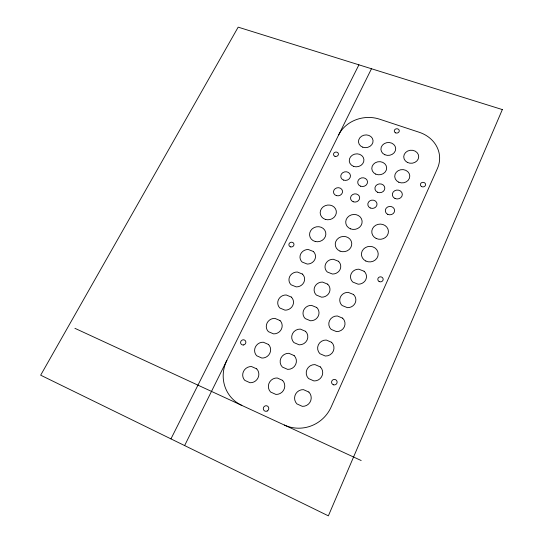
<?xml version="1.0" encoding="UTF-8"?>
<svg xmlns="http://www.w3.org/2000/svg" width="543" height="543" viewBox="0 0 543 543"><rect width="100%" height="100%" fill="white"/><g stroke="black" fill="none" stroke-linecap="round" stroke-linejoin="round"><path stroke-width="0.81" d="M184.627 445.572L371.48 68.751M170.95 438.887L358.923 64.827M74.907 328.318L361.183 460.532M338.717 134.827A31.521 27.449 -7.8 0 1 379.543 119.175L419.237 132.282A32.173 28.134 -3.4 0 1 437.414 168.506L331.169 406.978A35.207 34.48 -48.8 0 1 284.349 425.047M241.825 405.411A34.752 33.245 -45.3 0 1 226.859 360.396M502.336 109.577L328.366 515.85L40.664 375.186L238.167 27.15L502.336 109.577M313.311 251.463L308.248 249.495A7.819 7.235 -16.4 0 0 300.693 254.002A7.819 7.235 -16.4 0 0 302.159 262.052L307.236 264.061A7.819 7.235 -16.4 0 0 314.818 259.54A7.819 7.235 -16.4 0 0 313.311 251.463M338.445 261.258L333.287 259.249A7.907 7.371 -11.8 0 0 325.685 263.81A7.907 7.371 -11.8 0 0 327.273 271.982L332.445 274.032A7.907 7.371 -11.8 0 0 340.081 269.457A7.907 7.371 -11.8 0 0 338.445 261.258M364.075 271.242L358.808 269.192A8.002 7.5 -6.2 0 0 351.158 273.808A8.002 7.5 -6.2 0 0 352.875 282.109L358.156 284.193A8.002 7.5 -6.2 0 0 365.839 279.57A8.002 7.5 -6.2 0 0 364.075 271.242M302.417 274.052L297.326 272.016A7.894 7.378 -19.7 0 0 289.697 276.584A7.894 7.378 -19.7 0 0 291.123 284.817L296.227 286.887A7.894 7.378 -19.7 0 0 303.89 282.306A7.894 7.378 -19.7 0 0 302.417 274.052M327.687 284.159L322.501 282.082A7.975 7.521 -14.7 0 0 314.811 286.711A7.975 7.521 -14.7 0 0 316.372 295.066L321.571 297.177A7.975 7.521 -14.7 0 0 329.289 292.541A7.975 7.521 -14.7 0 0 327.687 284.159M353.459 294.469L348.165 292.351A8.07 7.656 -8.1 0 0 340.427 297.028A8.07 7.656 -8.1 0 0 342.117 305.519L347.425 307.671A8.07 7.656 -8.1 0 0 355.197 302.98A8.07 7.656 -8.1 0 0 353.459 294.469M291.32 297.069L286.202 294.971A7.969 7.521 -24.2 0 0 278.484 299.6A7.969 7.521 -24.2 0 0 279.876 308.017L285.007 310.155A7.969 7.521 -24.2 0 0 292.758 305.505A7.969 7.521 -24.2 0 0 291.32 297.069M316.725 307.508L311.506 305.363A8.05 7.67 -19 0 0 303.734 310.053A8.05 7.67 -19 0 0 305.254 318.598L310.487 320.777A8.05 7.67 -19 0 0 318.293 316.074A8.05 7.67 -19 0 0 316.725 307.508M342.64 318.15L337.312 315.965A8.138 7.819 -11.2 0 0 331.142 329.391L336.484 331.61A8.138 7.819 -11.2 0 0 342.64 318.15M280.005 320.533L274.86 318.368A8.057 7.656 -30.2 0 0 267.061 323.065A8.057 7.656 -30.2 0 0 268.412 331.671L273.57 333.877A8.057 7.656 -30.2 0 0 281.403 329.16A8.057 7.656 -30.2 0 0 280.005 320.533M305.546 331.305L300.299 329.092A8.131 7.819 -25.8 0 0 293.926 342.592L299.186 344.839A8.131 7.819 -25.8 0 0 305.546 331.305M331.603 342.294L326.248 340.04A8.213 7.982 -17.3 0 0 319.956 353.731L325.325 356.032A8.213 7.982 -17.3 0 0 331.603 342.294M268.466 344.459L263.294 342.219A8.165 7.785 -37.8 0 0 255.407 346.991A8.165 7.785 -37.8 0 0 256.724 355.787L261.902 358.061A8.165 7.785 -37.8 0 0 269.83 353.283A8.165 7.785 -37.8 0 0 268.466 344.459M294.143 355.577L288.869 353.296A8.226 7.955 -35.7 0 0 282.367 367.061L287.661 369.383A8.226 7.955 -35.7 0 0 294.143 355.577M320.343 366.925L314.96 364.597A8.294 8.138 -30.5 0 0 308.539 378.559L313.942 380.935A8.294 8.138 -30.5 0 0 320.343 366.925M256.703 368.86L251.504 366.545A8.281 7.901 -46.1 0 0 243.529 371.385A8.281 7.901 -46.1 0 0 244.798 380.378L250.011 382.734A8.281 7.901 -46.1 0 0 258.02 377.88A8.281 7.901 -46.1 0 0 256.703 368.86M282.516 380.338L277.208 377.982A8.349 8.077 -47.8 0 0 270.584 392.019L275.898 394.422A8.349 8.077 -47.8 0 0 282.516 380.338M308.858 392.053L303.449 389.65A8.416 8.26 -52 0 0 296.899 403.897L302.329 406.347A8.416 8.26 -52 0 0 308.858 392.053M353.194 201.758A4.575 4.106 -8.5 0 0 359.649 197.455A4.575 4.106 -8.5 0 0 352.468 194.679A4.575 4.106 -8.5 0 0 353.194 201.758M398.779 182.21A7.541 6.665 -3.3 0 0 409.789 175.864A7.541 6.665 -3.3 0 0 398.202 170.685A7.541 6.665 -3.3 0 0 398.779 182.21M375.722 174.113A7.453 6.57 -6.1 0 0 386.664 167.828A7.453 6.57 -6.1 0 0 375.294 162.737A7.453 6.57 -6.1 0 0 375.722 174.113M353.527 166.341A7.364 6.475 -8.8 0 0 363.905 159.472A7.364 6.475 -8.8 0 0 352.332 155.189A7.364 6.475 -8.8 0 0 353.527 166.341M395.005 198.487A5.002 4.466 -3.2 0 0 402.329 194.265A5.002 4.466 -3.2 0 0 394.659 190.756A5.002 4.466 -3.2 0 0 395.005 198.487M377.534 192.236A4.955 4.419 -5.5 0 0 384.817 188.041A4.955 4.419 -5.5 0 0 377.249 184.579A4.955 4.419 -5.5 0 0 377.534 192.236M360.586 186.188A4.914 4.371 -7.8 0 0 367.509 181.586A4.914 4.371 -7.8 0 0 359.771 178.661A4.914 4.371 -7.8 0 0 360.586 186.188M343.556 180.093A4.873 4.324 -9.9 0 0 350.452 175.532A4.873 4.324 -9.9 0 0 342.816 172.64A4.873 4.324 -9.9 0 0 343.556 180.093M387.777 214.356A4.656 4.201 -3.5 0 0 394.605 210.406A4.656 4.201 -3.5 0 0 387.478 207.087A4.656 4.201 -3.5 0 0 387.777 214.356M370.224 207.955A4.615 4.154 -6.1 0 0 377.025 204.039A4.615 4.154 -6.1 0 0 369.993 200.761A4.615 4.154 -6.1 0 0 370.224 207.955M336.395 195.623A4.541 4.059 -10.8 0 0 342.49 190.966A4.541 4.059 -10.8 0 0 335.18 188.692A4.541 4.059 -10.8 0 0 336.395 195.623M362.772 147.194A7.317 6.36 -8.1 0 0 373.041 140.413A7.317 6.36 -8.1 0 0 361.523 136.252A7.317 6.36 -8.1 0 0 362.772 147.194M384.851 154.741A7.398 6.448 -5.6 0 0 395.691 148.531A7.398 6.448 -5.6 0 0 384.369 143.576A7.398 6.448 -5.6 0 0 384.851 154.741M407.325 162.377A7.487 6.536 -3 0 0 418.701 156.798A7.487 6.536 -3 0 0 407.63 151.049A7.487 6.536 -3 0 0 407.325 162.377M267.204 411.01A2.824 2.722 -57.2 0 0 267.611 406.171A2.824 2.722 -57.2 0 0 263.294 408.377A2.824 2.722 -57.2 0 0 267.204 411.01M243.556 344.961A2.708 2.552 -38.7 0 0 245.341 340.699A2.708 2.552 -38.7 0 0 240.793 341.513A2.708 2.552 -38.7 0 0 243.556 344.961M334.977 156.296A2.491 2.186 -11.1 0 0 338.425 153.879A2.491 2.186 -11.1 0 0 334.481 152.549A2.491 2.186 -11.1 0 0 334.977 156.296M395.643 132.872A2.511 2.165 -5.2 0 0 399.281 130.741A2.511 2.165 -5.2 0 0 395.413 129.132A2.511 2.165 -5.2 0 0 395.643 132.872M421.565 186.548A2.606 2.308 -0.7 0 0 425.583 184.729A2.606 2.308 -0.7 0 0 421.802 182.563A2.606 2.308 -0.7 0 0 421.565 186.548M333.612 384.838A2.783 2.756 -17.6 0 0 337.04 381.451A2.783 2.756 -17.6 0 0 332.384 380.222A2.783 2.756 -17.6 0 0 333.612 384.838M290.709 246.909A2.579 2.369 -18.6 0 0 293.926 243.902A2.579 2.369 -18.6 0 0 289.67 242.938A2.579 2.369 -18.6 0 0 290.709 246.909M379.136 281.518A2.688 2.518 -1.4 0 0 383.175 279.333A2.688 2.518 -1.4 0 0 379.143 277.161A2.688 2.518 -1.4 0 0 379.136 281.518M340.013 251.11A8.288 7.636 -9.8 0 0 351.742 243.196A8.288 7.636 -9.8 0 0 338.751 237.943A8.288 7.636 -9.8 0 0 340.013 251.11M350.506 228.847A8.226 7.48 -8.3 0 0 362.1 221.049A8.226 7.48 -8.3 0 0 349.176 215.951A8.226 7.48 -8.3 0 0 350.506 228.847M376.177 238.458A8.335 7.609 -4.1 0 0 388.421 231.332A8.335 7.609 -4.1 0 0 375.688 225.291A8.335 7.609 -4.1 0 0 376.177 238.458M365.833 261.034A8.396 7.765 -4.8 0 0 378.206 253.812A8.396 7.765 -4.8 0 0 365.405 247.588A8.396 7.765 -4.8 0 0 365.833 261.034M325.338 219.386A8.125 7.351 -12.2 0 0 336.273 210.969A8.125 7.351 -12.2 0 0 323.207 206.829A8.125 7.351 -12.2 0 0 325.338 219.386M315.266 241.506A8.193 7.5 -14.1 0 0 325.671 232.275A8.193 7.5 -14.1 0 0 312.191 228.888A8.193 7.5 -14.1 0 0 315.266 241.506"/></g></svg>
